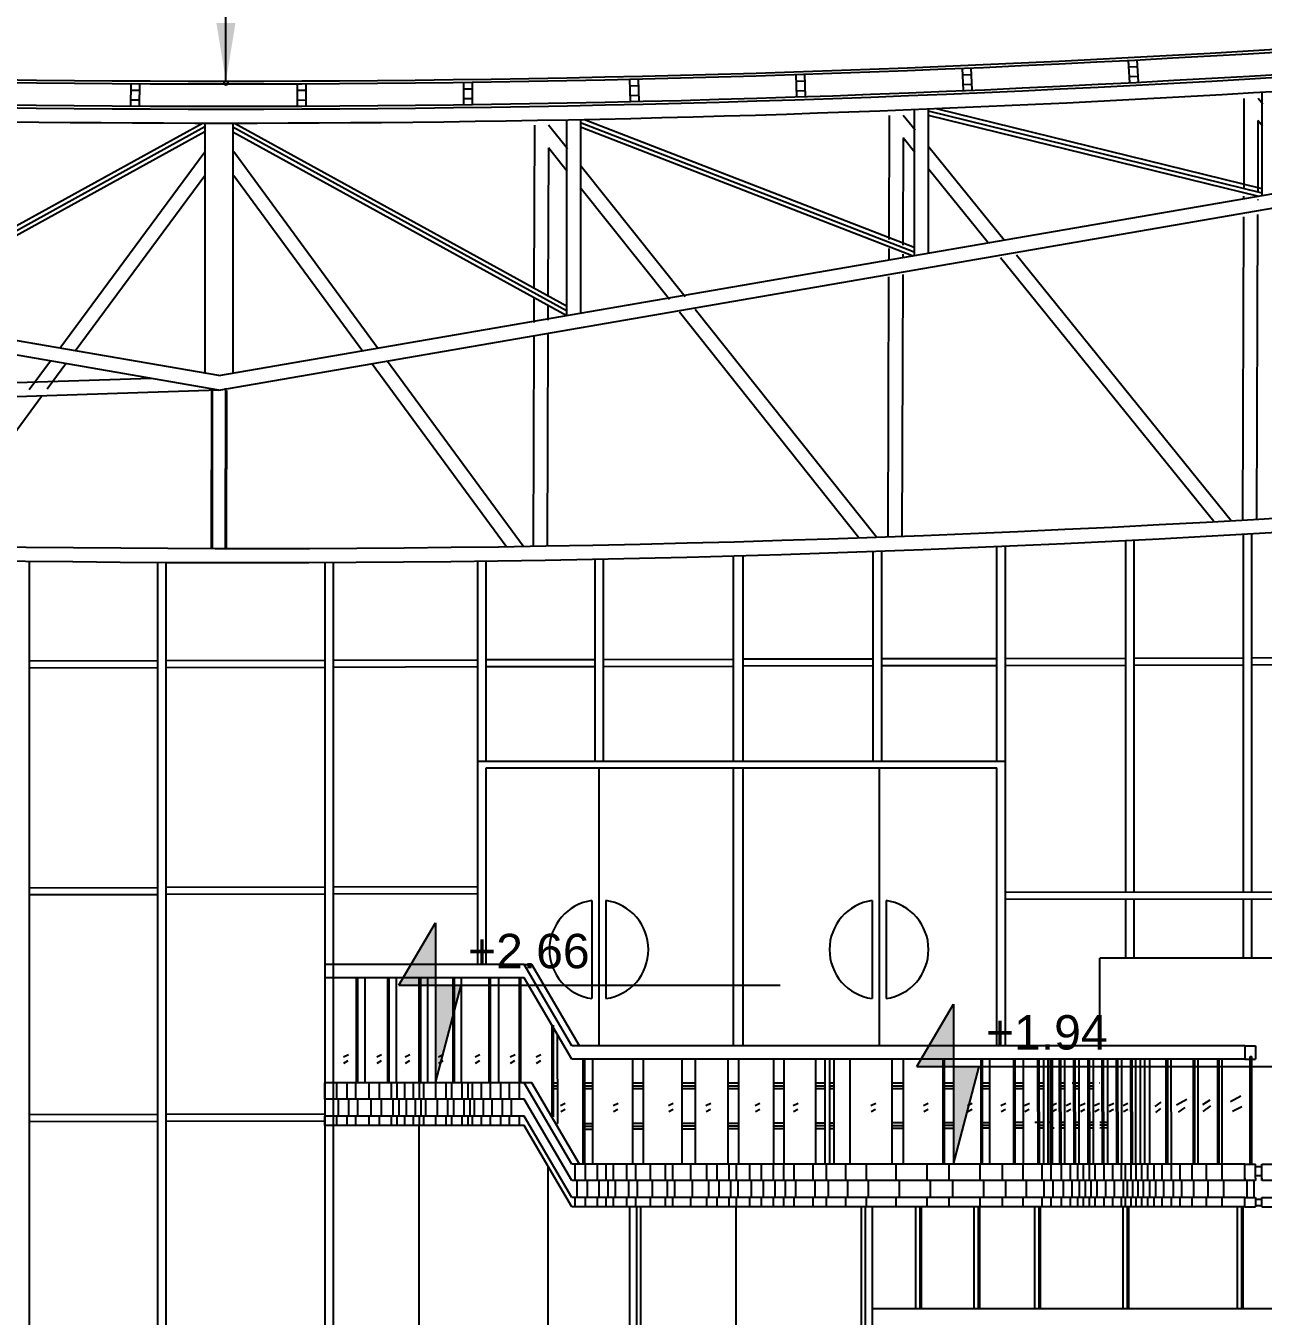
# Model space of a CAD drawing. Extents: x -30 to 1202, y 231 to 898.
# Drawn here: x 224.9 to 278, y 785.3 to 840.6 of the extents above; entities that cross this region are included whole.
import ezdxf

# ---------------------------------------------------------------- set-up
doc = ezdxf.new("R2010")
doc.units = 0
doc.header["$LTSCALE"] = 0.04
for name, color, linetype in [('0.05', 254, 'CONTINUOUS'), ('0.1', 1, 'CONTINUOUS'), ('0.2', 2, 'CONTINUOUS'), ('0.3', 3, 'CONTINUOUS'), ('0.5', 5, 'CONTINUOUS')]:
    doc.layers.add(name, color=color, linetype=linetype)
doc.styles.add('Amir', font='l_10646.ttf', dxfattribs={"height": 0.15})
doc.styles.get("Standard").update_dxf_attribs({"font": 'romans.shx'})
doc.styles.add('STYLE2', font='arial.ttf')
doc.dimstyles.get("Standard").update_dxf_attribs({"dimtxt": 0.18, "dimasz": 0.18, "dimexe": 0.18, "dimexo": 0.0625, "dimgap": 0.09, "dimtad": 0, "dimtih": 1, "dimtoh": 1, "dimdec": 4, "dimzin": 0, "dimdsep": 46, "dimtxsty": 'Standard', "dimcen": 0.09, "dimadec": 0, "dimazin": 0, "dimtfac": 1, "dimtdec": 4, "dimtofl": 0, "dimtmove": 0, "dimatfit": 3, "dimfxl": 1, "dimtolj": 1, "dimtzin": 0, "dimarcsym": 0})

msp = doc.modelspace()

# ---------------------------------------------------------------- hatches: boundary and pattern name
at = {"layer": '0.2'}
h = msp.add_hatch(color=256, dxfattribs=at)
h.paths.add_polyline_path([(240.908, 799.488), (242.47, 799.488), (242.47, 802.164)])
h.paths.add_polyline_path([(242.47, 795.297), (243.581, 799.488), (242.47, 799.488)])
h = msp.add_hatch(color=256, dxfattribs=at)
h.paths.add_polyline_path([(263.13, 795.999), (264.692, 795.999), (264.692, 798.676)])
h.paths.add_polyline_path([(264.692, 791.808), (265.803, 795.999), (264.692, 795.999)])

# ---------------------------------------------------------------- linework, layer by layer
at = {"layer": '0.05'}
for p, q in [((277.138, 803.49), (277.138, 818.84)), ((277.498, 803.49), (277.498, 818.86)), ((266.562, 809.105), (266.562, 818.309)), ((266.922, 796.882), (266.922, 818.325)), ((272.085, 803.483), (272.085, 818.567)), ((272.445, 803.484), (272.445, 818.586)), ((225.062, 783.758), (225.062, 817.679)), ((230.558, 783.758), (230.558, 817.629)), ((230.918, 783.758), (230.918, 817.628)), ((237.727, 817.626), (237.727, 783.758)), ((238.087, 817.628), (238.087, 783.758)), ((244.289, 800.371), (244.289, 817.683)), ((244.649, 809.105), (244.649, 817.688)), ((249.325, 809.105), (249.325, 817.767)), ((249.685, 809.105), (249.685, 817.774)), ((255.261, 809.105), (255.261, 817.908)), ((255.681, 809.105), (255.681, 817.92)), ((261.257, 809.105), (261.257, 818.1)), ((261.617, 809.105), (261.617, 818.113)), ((225.062, 813.403), (230.558, 813.417)), ((230.918, 813.418), (237.727, 813.435)), ((238.087, 813.436), (244.289, 813.452)), ((244.649, 813.453), (249.325, 813.465)), ((249.685, 813.465), (255.261, 813.48)), ((255.681, 813.481), (261.257, 813.495)), ((255.681, 813.181), (261.257, 813.195)), ((261.617, 813.496), (266.562, 813.508)), ((261.617, 813.196), (266.562, 813.208)), ((266.922, 813.509), (272.085, 813.522)), ((266.922, 813.209), (272.085, 813.222)), ((272.445, 813.523), (277.138, 813.535)), ((272.445, 813.223), (277.138, 813.235)), ((277.498, 813.536), (281.838, 813.547)), ((277.498, 813.236), (281.838, 813.247)), ((225.062, 813.103), (230.558, 813.117)), ((230.918, 813.118), (237.727, 813.135)), ((238.087, 813.136), (244.289, 813.152)), ((244.649, 813.153), (249.325, 813.165)), ((249.685, 813.165), (255.261, 813.18)), ((244.289, 809.105), (266.922, 809.105)), ((244.649, 808.805), (266.562, 808.805)), ((244.649, 800.371), (244.649, 808.805)), ((249.486, 808.805), (249.486, 796.882)), ((255.261, 796.882), (255.261, 808.805)), ((255.681, 796.882), (255.681, 808.805)), ((261.502, 808.805), (261.502, 796.882)), ((266.562, 796.882), (266.562, 808.805)), ((225.062, 803.671), (230.558, 803.685)), ((225.062, 803.371), (230.558, 803.385)), ((230.918, 803.686), (237.727, 803.703)), ((230.918, 803.386), (237.727, 803.403)), ((238.087, 803.704), (244.289, 803.72)), ((238.087, 803.404), (244.289, 803.42)), ((266.922, 803.477), (286.441, 803.502)), ((249.186, 803.118), (249.186, 798.91)), ((249.786, 803.118), (249.786, 798.91)), ((261.202, 803.118), (261.202, 798.91)), ((261.802, 803.118), (261.802, 798.91)), ((266.923, 803.177), (286.442, 803.202)), ((272.085, 800.652), (272.085, 803.183)), ((272.445, 800.652), (272.445, 803.184)), ((277.138, 800.652), (277.138, 803.19)), ((277.498, 800.652), (277.498, 803.19)), ((225.062, 793.939), (230.558, 793.953)), ((230.918, 793.954), (237.726, 793.971)), ((225.062, 793.639), (230.558, 793.653)), ((230.918, 793.654), (237.727, 793.671)), ((241.772, 782.632), (241.772, 793.468)), ((247.302, 778.709), (247.302, 791.724)), ((250.809, 783.458), (250.809, 789.979)), ((251.109, 783.458), (251.109, 789.979)), ((251.289, 783.458), (251.289, 789.979)), ((255.377, 783.458), (255.373, 789.979)), ((260.747, 783.458), (260.747, 789.979)), ((260.927, 783.458), (260.927, 789.979)), ((261.227, 783.458), (261.227, 789.979)), ((263.086, 785.614), (263.086, 789.979)), ((263.266, 785.614), (263.266, 789.979)), ((263.326, 785.614), (263.326, 789.979)), ((265.584, 785.614), (265.584, 789.979)), ((265.764, 785.614), (265.764, 789.979)), ((265.824, 785.614), (265.824, 789.979)), ((268.191, 785.614), (268.191, 789.979)), ((268.371, 785.614), (268.371, 789.979)), ((268.431, 785.614), (268.431, 789.979)), ((271.982, 785.614), (271.982, 789.979)), ((272.162, 785.614), (272.162, 789.979)), ((272.222, 785.614), (272.222, 789.979)), ((276.883, 785.614), (276.883, 789.979)), ((277.063, 785.614), (277.063, 789.979)), ((277.123, 785.614), (277.123, 789.979)), ((261.227, 785.614), (280.858, 785.614))]:
    msp.add_line(p, q, dxfattribs=at)
for centre, start, end in [((249.486, 801.014), 98.1154, 261.8846), ((249.486, 801.014), 278.1154, 81.8846), ((261.502, 801.014), 98.1154, 261.8846), ((261.502, 801.014), 278.1154, 81.8846)]:
    msp.add_arc(centre, 2.125, start, end, dxfattribs=at)
at = {"layer": '0.1'}
for p, q in [((277.16, 837.527), (277.147, 833.707)), ((277.963, 837.284), (277.765, 837.525)), ((261.94, 836.796), (261.921, 831.472)), ((263.047, 836.173), (262.545, 836.794)), ((277.761, 836.578), (277.751, 833.557)), ((277.96, 836.337), (277.761, 836.578)), ((246.722, 836.378), (246.697, 829.362)), ((248.133, 835.363), (247.326, 836.375)), ((247.323, 835.409), (247.3, 829.027)), ((248.129, 834.397), (247.323, 835.409)), ((262.541, 835.837), (262.525, 831.235)), ((263.044, 835.216), (262.541, 835.837)), ((266.871, 831.449), (263.645, 835.435)), ((226.355, 826.814), (232.584, 835.233)), ((240.019, 826.79), (233.82, 835.231)), ((253.188, 829.014), (248.73, 834.612)), ((266.189, 831.331), (263.641, 834.478)), ((227.022, 826.699), (232.584, 834.217)), ((239.352, 826.677), (233.817, 834.215)), ((252.507, 828.899), (248.726, 833.646)), ((277.145, 833.337), (277.145, 833.222)), ((277.749, 833.186), (277.749, 833.163)), ((277.142, 832.448), (277.096, 819.443)), ((277.747, 832.55), (277.701, 819.478)), ((261.92, 831.086), (261.918, 830.594)), ((262.524, 830.849), (262.523, 830.698)), ((275.868, 819.373), (266.712, 830.685)), ((276.612, 819.415), (267.396, 830.8)), ((261.916, 829.874), (261.876, 818.727)), ((262.521, 829.977), (262.481, 818.749)), ((246.695, 828.951), (246.692, 827.917)), ((247.299, 828.616), (247.296, 828.019)), ((260.641, 818.683), (252.938, 828.357)), ((261.393, 818.709), (253.619, 828.472)), ((246.689, 827.301), (246.658, 818.323)), ((247.294, 827.403), (247.262, 818.333)), ((225.048, 825.047), (225.951, 826.267)), ((225.819, 825.073), (226.618, 826.152)), ((245.5, 818.305), (239.754, 826.129)), ((246.241, 818.316), (240.421, 826.242)), ((232.865, 825.001), (232.851, 818.225)), ((232.899, 825.105), (232.888, 818.225)), ((233.469, 825.104), (233.456, 818.224)), ((233.503, 825), (233.493, 818.224)), ((220.844, 818.348), (225.591, 824.765)), ((270.98, 796.882), (270.98, 800.652)), ((282.9, 800.652), (270.98, 800.652)), ((238.09, 799.797), (238.09, 795.297)), ((239.073, 799.797), (239.073, 795.297)), ((239.133, 799.797), (239.133, 795.297)), ((239.436, 799.797), (239.436, 795.297)), ((240.419, 799.797), (240.419, 795.297)), ((240.479, 799.797), (240.479, 795.297)), ((240.781, 799.797), (240.781, 795.297)), ((241.764, 799.797), (241.764, 795.297)), ((241.824, 799.797), (241.824, 795.297)), ((242.127, 799.797), (242.127, 795.297)), ((243.213, 799.797), (243.213, 795.297)), ((243.273, 799.797), (243.273, 795.297)), ((243.576, 799.797), (243.576, 795.297)), ((244.766, 799.797), (244.766, 795.297)), ((244.826, 799.797), (244.826, 795.297)), ((245.18, 799.797), (245.18, 795.297)), ((246.06, 799.797), (246.06, 795.297)), ((246.12, 799.797), (246.12, 795.297)), ((247.465, 797.773), (247.465, 793.834)), ((247.525, 797.773), (247.525, 793.834)), ((247.701, 797.369), (247.711, 793.554)), ((238.526, 796.413), (238.735, 796.517)), ((238.542, 796.148), (238.727, 796.26)), ((239.956, 796.413), (240.164, 796.517)), ((239.972, 796.148), (240.156, 796.26)), ((241.17, 796.413), (241.378, 796.517)), ((241.186, 796.148), (241.37, 796.26)), ((242.6, 796.413), (242.808, 796.517)), ((242.616, 796.148), (242.8, 796.26)), ((244.17, 796.413), (244.379, 796.517)), ((244.186, 796.148), (244.371, 796.26)), ((245.678, 796.413), (245.887, 796.517)), ((245.694, 796.148), (245.879, 796.26)), ((246.788, 796.413), (246.997, 796.517)), ((246.805, 796.148), (246.989, 796.26)), ((248.8, 796.308), (248.8, 791.808)), ((248.86, 796.308), (248.86, 791.808)), ((249.214, 796.308), (249.214, 791.808)), ((250.922, 796.308), (250.922, 791.808)), ((251.388, 796.308), (251.388, 791.808)), ((253.044, 796.308), (253.044, 791.808)), ((253.613, 796.308), (253.613, 791.808)), ((255.01, 796.308), (255.01, 791.808)), ((255.476, 796.308), (255.476, 791.808)), ((256.977, 796.308), (256.977, 791.808)), ((257.413, 796.308), (257.413, 791.808)), ((258.782, 796.308), (258.782, 791.808)), ((260.257, 796.308), (260.257, 791.808)), ((262.047, 796.308), (262.047, 791.808)), ((262.535, 796.308), (262.535, 791.808)), ((264.244, 796.308), (264.244, 791.808)), ((264.304, 796.308), (264.304, 791.808)), ((264.692, 796.308), (264.692, 791.808)), ((265.872, 796.308), (265.872, 791.808)), ((265.932, 796.308), (265.932, 791.808)), ((266.238, 796.308), (266.238, 791.808)), ((267.275, 796.308), (267.275, 791.808)), ((267.335, 796.308), (267.335, 791.808)), ((267.684, 796.308), (267.684, 791.808)), ((268.302, 796.308), (268.314, 791.808)), ((268.362, 796.308), (268.374, 791.808)), ((268.849, 796.308), (268.849, 791.808)), ((269.23, 796.308), (269.242, 791.808)), ((269.29, 796.309), (269.302, 791.809)), ((269.461, 796.308), (269.461, 791.808)), ((269.842, 796.308), (269.854, 791.808)), ((269.902, 796.309), (269.914, 791.809)), ((270.073, 796.308), (270.073, 791.808)), ((270.454, 796.308), (270.466, 791.808)), ((270.514, 796.309), (270.526, 791.809)), ((270.685, 796.308), (270.685, 791.808)), ((271.066, 796.308), (271.078, 791.808)), ((271.126, 796.309), (271.138, 791.809)), ((271.298, 796.308), (271.298, 791.808)), ((271.678, 796.308), (271.69, 791.808)), ((271.738, 796.309), (271.75, 791.809)), ((271.91, 796.308), (271.91, 791.808)), ((272.29, 796.308), (272.302, 791.808)), ((272.35, 796.309), (272.362, 791.809)), ((273.109, 796.308), (273.109, 791.808)), ((273.813, 796.308), (273.813, 791.808)), ((273.873, 796.308), (273.873, 791.808)), ((274.023, 796.308), (274.043, 791.808)), ((274.975, 796.308), (274.975, 791.808)), ((275.035, 796.308), (275.035, 791.808)), ((275.185, 796.308), (275.185, 791.808)), ((276.022, 796.308), (276.022, 791.808)), ((276.082, 796.308), (276.082, 791.808)), ((276.213, 796.308), (276.213, 791.808)), ((238.223, 795.297), (238.223, 794.592)), ((238.667, 795.297), (238.667, 794.592)), ((239.047, 795.297), (239.047, 794.592)), ((239.618, 795.297), (239.618, 794.592)), ((240.061, 795.297), (240.061, 794.592)), ((240.568, 795.297), (240.568, 794.592)), ((240.822, 795.297), (240.822, 794.592)), ((241.139, 795.297), (241.139, 794.592)), ((241.519, 795.297), (241.519, 794.592)), ((241.773, 795.297), (241.773, 794.592)), ((241.963, 795.297), (241.963, 794.592)), ((242.47, 795.297), (242.47, 794.592)), ((242.913, 795.297), (242.913, 794.592)), ((243.167, 795.297), (243.167, 794.592)), ((243.611, 795.297), (243.611, 794.592)), ((243.864, 795.297), (243.864, 794.592)), ((244.054, 795.297), (244.054, 794.592)), ((244.435, 795.297), (244.435, 794.592)), ((244.815, 795.297), (244.815, 794.592)), ((245.259, 795.297), (245.259, 794.592)), ((245.639, 795.297), (245.639, 794.592)), ((246.06, 795.297), (246.06, 794.592)), ((247.525, 795.297), (247.706, 795.297)), ((247.525, 795.177), (247.707, 795.177)), ((247.525, 795.057), (247.707, 795.057)), ((248.86, 795.297), (249.214, 795.297)), ((248.86, 795.177), (249.214, 795.177)), ((248.86, 795.057), (249.214, 795.057)), ((250.922, 795.297), (251.388, 795.297)), ((250.922, 795.177), (251.388, 795.177)), ((250.922, 795.057), (251.388, 795.057)), ((253.044, 795.297), (253.613, 795.297)), ((253.044, 795.177), (253.613, 795.177)), ((253.044, 795.057), (253.613, 795.057)), ((255.01, 795.297), (255.476, 795.297)), ((255.01, 795.177), (255.476, 795.177)), ((255.01, 795.057), (255.476, 795.057)), ((256.977, 795.297), (257.413, 795.297)), ((256.977, 795.177), (257.413, 795.177)), ((256.977, 795.057), (257.413, 795.057)), ((258.782, 795.297), (259.184, 795.297)), ((258.782, 795.177), (259.184, 795.177)), ((258.782, 795.057), (259.184, 795.057)), ((259.377, 795.297), (259.564, 795.297)), ((259.377, 795.177), (259.564, 795.177)), ((259.377, 795.057), (259.564, 795.057)), ((262.047, 795.297), (262.535, 795.297)), ((262.047, 795.177), (262.535, 795.177)), ((262.047, 795.057), (262.535, 795.057)), ((264.304, 795.297), (264.692, 795.297)), ((264.304, 795.177), (264.692, 795.177)), ((264.304, 795.057), (264.692, 795.057)), ((265.932, 795.297), (266.238, 795.297)), ((265.932, 795.177), (266.238, 795.177)), ((265.932, 795.057), (266.238, 795.057)), ((267.275, 795.297), (267.684, 795.297)), ((267.275, 795.177), (267.684, 795.177)), ((267.275, 795.057), (267.684, 795.057)), ((268.364, 795.297), (268.555, 795.297)), ((268.365, 795.177), (268.555, 795.177)), ((268.365, 795.057), (268.555, 795.057)), ((269.232, 795.297), (269.461, 795.297)), ((269.233, 795.177), (269.461, 795.177)), ((269.233, 795.057), (269.461, 795.057)), ((269.793, 795.297), (270.073, 795.297)), ((269.845, 795.177), (270.073, 795.177)), ((269.845, 795.057), (270.073, 795.057)), ((270.457, 795.297), (270.685, 795.297)), ((270.457, 795.177), (270.685, 795.177)), ((270.457, 795.057), (270.685, 795.057)), ((270.958, 795.297), (270.98, 795.297)), ((238.302, 794.579), (238.302, 793.874)), ((238.746, 794.579), (238.746, 793.874)), ((239.126, 794.579), (239.126, 793.874)), ((239.697, 794.579), (239.697, 793.874)), ((240.14, 794.579), (240.14, 793.874)), ((240.647, 794.579), (240.647, 793.874)), ((240.901, 794.579), (240.901, 793.874)), ((241.218, 794.579), (241.218, 793.874)), ((241.598, 794.579), (241.598, 793.874)), ((241.852, 794.579), (241.852, 793.874)), ((242.042, 794.579), (242.042, 793.874)), ((242.549, 794.579), (242.549, 793.874)), ((242.992, 794.579), (242.992, 793.874)), ((243.246, 794.579), (243.246, 793.874)), ((243.69, 794.579), (243.69, 793.874)), ((243.943, 794.579), (243.943, 793.874)), ((244.133, 794.579), (244.133, 793.874)), ((244.514, 794.579), (244.514, 793.874)), ((244.894, 794.579), (244.894, 793.874)), ((245.338, 794.579), (245.338, 793.874)), ((245.718, 794.579), (245.718, 793.874)), ((247.832, 794.327), (248.04, 794.432)), ((250.097, 794.327), (250.306, 794.432)), ((252.466, 794.327), (252.674, 794.432)), ((254.073, 794.327), (254.281, 794.432)), ((256.188, 794.327), (256.396, 794.432)), ((257.823, 794.327), (258.032, 794.432)), ((261.15, 794.327), (261.359, 794.432)), ((263.406, 794.327), (263.614, 794.432)), ((265.295, 794.327), (265.504, 794.432)), ((266.733, 794.327), (266.942, 794.432)), ((267.748, 794.327), (267.957, 794.432)), ((268.913, 794.328), (269.122, 794.432)), ((269.526, 794.328), (269.734, 794.432)), ((270.138, 794.328), (270.346, 794.432)), ((270.75, 794.328), (270.958, 794.432)), ((271.362, 794.328), (271.571, 794.432)), ((271.974, 794.328), (272.183, 794.432)), ((273.354, 794.29), (273.603, 794.476)), ((274.272, 794.352), (274.708, 794.601)), ((275.392, 794.368), (275.704, 794.57)), ((276.575, 794.492), (277.026, 794.741)), ((238.223, 793.874), (238.223, 793.468)), ((238.667, 793.874), (238.667, 793.468)), ((239.047, 793.874), (239.047, 793.468)), ((239.618, 793.874), (239.618, 793.468)), ((240.061, 793.874), (240.061, 793.468)), ((240.568, 793.874), (240.568, 793.468)), ((240.822, 793.874), (240.822, 793.468)), ((241.139, 793.874), (241.139, 793.468)), ((241.519, 793.874), (241.519, 793.468)), ((241.773, 793.874), (241.773, 793.468)), ((241.963, 793.874), (241.963, 793.468)), ((242.47, 793.874), (242.47, 793.468)), ((242.913, 793.874), (242.913, 793.468)), ((243.167, 793.874), (243.167, 793.468)), ((243.611, 793.874), (243.611, 793.468)), ((243.864, 793.874), (243.864, 793.468)), ((244.054, 793.874), (244.054, 793.468)), ((244.435, 793.874), (244.435, 793.468)), ((244.815, 793.874), (244.815, 793.468)), ((245.259, 793.874), (245.259, 793.468)), ((245.639, 793.874), (245.639, 793.468)), ((246.06, 793.874), (246.06, 793.468)), ((247.848, 794.063), (248.032, 794.175)), ((250.113, 794.063), (250.298, 794.175)), ((252.482, 794.063), (252.666, 794.175)), ((254.089, 794.063), (254.273, 794.175)), ((256.204, 794.063), (256.388, 794.175)), ((257.839, 794.063), (258.023, 794.175)), ((261.166, 794.063), (261.351, 794.175)), ((263.422, 794.063), (263.606, 794.175)), ((265.311, 794.063), (265.496, 794.175)), ((266.749, 794.063), (266.934, 794.175)), ((267.764, 794.063), (267.949, 794.175)), ((268.929, 794.063), (269.114, 794.175)), ((269.542, 794.063), (269.726, 794.175)), ((270.154, 794.063), (270.338, 794.175)), ((270.766, 794.063), (270.95, 794.175)), ((271.378, 794.063), (271.562, 794.175)), ((271.99, 794.063), (272.175, 794.175)), ((273.385, 794.026), (273.587, 794.197)), ((274.35, 794.041), (274.63, 794.243)), ((275.408, 794.072), (275.735, 794.305)), ((276.668, 794.088), (277.073, 794.29)), ((247.629, 793.554), (247.711, 793.554)), ((247.699, 793.434), (247.711, 793.434)), ((248.86, 793.557), (249.214, 793.558)), ((248.86, 793.437), (249.214, 793.438)), ((248.86, 793.317), (249.214, 793.318)), ((250.922, 793.562), (251.388, 793.564)), ((250.922, 793.442), (251.388, 793.444)), ((250.922, 793.322), (251.388, 793.324)), ((253.044, 793.568), (253.613, 793.569)), ((253.044, 793.448), (253.613, 793.449)), ((253.044, 793.328), (253.613, 793.329)), ((255.01, 793.573), (255.476, 793.574)), ((255.01, 793.453), (255.476, 793.454)), ((255.01, 793.333), (255.476, 793.334)), ((256.977, 793.578), (257.413, 793.579)), ((256.977, 793.458), (257.413, 793.459)), ((256.977, 793.338), (257.413, 793.339)), ((258.782, 793.583), (259.184, 793.584)), ((258.782, 793.463), (259.184, 793.464)), ((258.782, 793.343), (259.184, 793.344)), ((259.377, 793.585), (259.564, 793.585)), ((259.377, 793.465), (259.564, 793.465)), ((259.377, 793.345), (259.564, 793.345)), ((262.047, 793.592), (262.535, 793.593)), ((262.047, 793.472), (262.535, 793.473)), ((262.047, 793.352), (262.535, 793.353)), ((264.304, 793.598), (264.692, 793.599)), ((264.304, 793.478), (264.692, 793.479)), ((264.304, 793.358), (264.692, 793.359)), ((265.932, 793.602), (266.238, 793.603)), ((265.932, 793.482), (266.238, 793.483)), ((265.932, 793.362), (266.238, 793.363)), ((267.275, 793.606), (267.684, 793.607)), ((267.275, 793.486), (267.684, 793.487)), ((267.275, 793.366), (267.684, 793.367)), ((268.181, 793.608), (268.309, 793.608)), ((268.369, 793.608), (268.555, 793.609)), ((268.369, 793.488), (268.555, 793.489)), ((268.37, 793.368), (268.555, 793.369)), ((268.749, 793.609), (268.796, 793.61)), ((268.935, 793.37), (269.014, 793.37)), ((269.212, 793.491), (269.461, 793.491)), ((269.237, 793.611), (269.461, 793.611)), ((269.237, 793.371), (269.461, 793.371)), ((269.827, 793.492), (270.073, 793.493)), ((269.849, 793.612), (270.073, 793.613)), ((269.85, 793.372), (270.073, 793.373)), ((270.442, 793.494), (270.685, 793.495)), ((270.461, 793.614), (270.685, 793.615)), ((270.462, 793.374), (270.685, 793.375)), ((270.98, 793.615), (271.298, 793.616)), ((270.98, 793.495), (271.298, 793.496)), ((270.98, 793.375), (271.298, 793.376)), ((271.685, 793.617), (271.745, 793.617)), ((271.686, 793.497), (271.746, 793.497)), ((271.686, 793.377), (271.746, 793.377)), ((248.454, 791.808), (248.454, 791.103)), ((248.898, 791.808), (248.898, 791.103)), ((249.405, 791.808), (249.405, 791.103)), ((249.785, 791.808), (249.785, 791.103)), ((250.102, 791.808), (250.102, 791.103)), ((250.672, 791.808), (250.672, 791.103)), ((251.053, 791.808), (251.053, 791.103)), ((251.687, 791.808), (251.687, 791.103)), ((252.331, 791.808), (252.331, 791.103)), ((252.648, 791.808), (252.648, 791.103)), ((253.408, 791.808), (253.408, 791.103)), ((254.106, 791.808), (254.106, 791.103)), ((254.549, 791.808), (254.549, 791.103)), ((255.056, 791.808), (255.056, 791.103)), ((255.373, 791.808), (255.373, 791.103)), ((255.944, 791.808), (255.944, 791.103)), ((256.451, 791.808), (256.451, 791.103)), ((256.958, 791.808), (256.958, 791.103)), ((257.402, 791.808), (257.402, 791.103)), ((257.845, 791.808), (257.845, 791.103)), ((258.669, 791.808), (258.669, 791.103)), ((259.24, 791.808), (259.24, 791.103)), ((260.064, 791.808), (260.064, 791.103)), ((260.951, 791.808), (260.951, 791.103)), ((262.219, 791.808), (262.219, 791.103)), ((263.55, 791.808), (263.55, 791.103)), ((264.5, 791.808), (264.5, 791.103)), ((265.831, 791.808), (265.831, 791.103)), ((266.782, 791.808), (266.782, 791.103)), ((267.67, 791.808), (267.67, 791.103)), ((268.494, 791.808), (268.494, 791.103)), ((268.874, 791.808), (268.874, 791.103)), ((269.317, 791.808), (269.317, 791.103)), ((269.698, 791.808), (269.698, 791.103)), ((270.012, 791.808), (270.012, 791.103)), ((270.263, 791.808), (270.263, 791.103)), ((270.514, 791.808), (270.514, 791.103)), ((270.765, 791.808), (270.765, 791.103)), ((271.141, 791.808), (271.141, 791.103)), ((271.518, 791.808), (271.518, 791.103)), ((271.895, 791.808), (271.895, 791.103)), ((272.067, 791.808), (272.067, 791.103)), ((272.302, 791.808), (272.302, 791.103)), ((272.522, 791.808), (272.522, 791.103)), ((272.757, 791.808), (272.757, 791.103)), ((273.024, 791.808), (273.024, 791.103)), ((273.29, 791.808), (273.29, 791.103)), ((273.635, 791.808), (273.635, 791.103)), ((274.043, 791.808), (274.043, 791.103)), ((274.403, 791.808), (274.403, 791.103)), ((274.921, 791.808), (274.921, 791.103)), ((275.532, 791.808), (275.532, 791.103)), ((276.206, 791.808), (276.206, 791.103)), ((248.533, 791.09), (248.533, 790.385)), ((248.977, 791.09), (248.977, 790.385)), ((249.484, 791.09), (249.484, 790.385)), ((249.864, 791.09), (249.864, 790.385)), ((250.181, 791.09), (250.181, 790.385)), ((250.751, 791.09), (250.751, 790.385)), ((251.132, 791.09), (251.132, 790.385)), ((251.766, 791.09), (251.766, 790.385)), ((252.41, 791.09), (252.41, 790.385)), ((252.727, 791.09), (252.727, 790.385)), ((253.487, 791.09), (253.487, 790.385)), ((254.185, 791.09), (254.185, 790.385)), ((254.628, 791.09), (254.628, 790.385)), ((255.135, 791.09), (255.135, 790.385)), ((255.452, 791.09), (255.452, 790.385)), ((256.023, 791.09), (256.023, 790.385)), ((256.53, 791.09), (256.53, 790.385)), ((257.037, 791.09), (257.037, 790.385)), ((257.481, 791.09), (257.481, 790.385)), ((257.924, 791.09), (257.924, 790.385)), ((258.748, 791.09), (258.748, 790.385)), ((259.319, 791.09), (259.319, 790.385)), ((260.143, 791.09), (260.143, 790.385)), ((261.03, 791.09), (261.03, 790.385)), ((262.367, 791.09), (262.367, 790.385)), ((263.698, 791.09), (263.698, 790.385)), ((264.649, 791.09), (264.649, 790.385)), ((265.98, 791.09), (265.98, 790.385)), ((266.93, 791.09), (266.93, 790.385)), ((267.818, 791.09), (267.818, 790.385)), ((268.572, 791.09), (268.572, 790.385)), ((268.953, 791.09), (268.953, 790.385)), ((269.396, 791.09), (269.396, 790.385)), ((269.777, 791.09), (269.777, 790.385)), ((270.091, 791.09), (270.091, 790.385)), ((270.342, 791.09), (270.342, 790.385)), ((270.593, 791.09), (270.593, 790.385)), ((270.844, 791.09), (270.844, 790.385)), ((271.22, 791.09), (271.22, 790.385)), ((271.597, 791.09), (271.597, 790.385)), ((271.974, 791.09), (271.974, 790.385)), ((272.146, 791.09), (272.146, 790.385)), ((272.381, 791.09), (272.381, 790.385)), ((272.601, 791.09), (272.601, 790.385)), ((272.836, 791.09), (272.836, 790.385)), ((273.103, 791.09), (273.103, 790.385)), ((273.369, 791.09), (273.369, 790.385)), ((273.714, 791.09), (273.714, 790.385)), ((274.122, 791.09), (274.122, 790.385)), ((274.482, 791.09), (274.482, 790.385)), ((275, 791.09), (275, 790.385)), ((275.611, 791.09), (275.611, 790.385)), ((276.285, 791.09), (276.285, 790.385)), ((248.454, 790.385), (248.454, 789.979)), ((248.898, 790.385), (248.898, 789.979)), ((249.405, 790.385), (249.405, 789.979)), ((249.785, 790.385), (249.785, 789.979)), ((250.102, 790.385), (250.102, 789.979)), ((250.672, 790.385), (250.672, 789.979)), ((251.053, 790.385), (251.053, 789.979)), ((251.687, 790.385), (251.687, 789.979)), ((252.331, 790.385), (252.331, 789.979)), ((252.648, 790.385), (252.648, 789.979)), ((253.408, 790.385), (253.408, 789.979)), ((254.106, 790.385), (254.106, 789.979)), ((254.549, 790.385), (254.549, 789.979)), ((255.056, 790.385), (255.056, 789.979)), ((255.373, 790.385), (255.373, 789.979)), ((255.944, 790.385), (255.944, 789.979)), ((256.451, 790.385), (256.451, 789.979)), ((256.958, 790.385), (256.958, 789.979)), ((257.402, 790.385), (257.402, 789.979)), ((257.845, 790.385), (257.845, 789.979)), ((258.669, 790.385), (258.669, 789.979)), ((259.24, 790.385), (259.24, 789.979)), ((260.064, 790.385), (260.064, 789.979)), ((260.951, 790.385), (260.951, 789.979)), ((262.219, 790.385), (262.219, 789.979)), ((263.55, 790.385), (263.55, 789.979)), ((264.5, 790.385), (264.5, 789.979)), ((265.831, 790.385), (265.831, 789.979)), ((266.782, 790.385), (266.782, 789.979)), ((267.67, 790.385), (267.67, 789.979)), ((268.494, 790.385), (268.494, 789.979)), ((268.874, 790.385), (268.874, 789.979)), ((269.317, 790.385), (269.317, 789.979)), ((269.698, 790.385), (269.698, 789.979)), ((270.012, 790.385), (270.012, 789.979)), ((270.263, 790.385), (270.263, 789.979)), ((270.514, 790.385), (270.514, 789.979)), ((270.765, 790.385), (270.765, 789.979)), ((271.141, 790.385), (271.141, 789.979)), ((271.518, 790.385), (271.518, 789.979)), ((271.895, 790.385), (271.895, 789.979)), ((272.067, 790.385), (272.067, 789.979)), ((272.302, 790.385), (272.302, 789.979)), ((272.522, 790.385), (272.522, 789.979)), ((272.757, 790.385), (272.757, 789.979)), ((273.024, 790.385), (273.024, 789.979)), ((273.29, 790.385), (273.29, 789.979)), ((273.635, 790.385), (273.635, 789.979)), ((274.043, 790.385), (274.043, 789.979)), ((274.403, 790.385), (274.403, 789.979)), ((274.921, 790.385), (274.921, 789.979)), ((275.532, 790.385), (275.532, 789.979)), ((276.206, 790.385), (276.206, 789.979))]:
    msp.add_line(p, q, dxfattribs=at)
msp.add_circle((233.483, 838.183), 0.0822, dxfattribs=at)
for radius, end in [(744.832, 274.719501), (745.436, 274.715665)]:
    msp.add_arc((234.493, 1563.055), radius, 264.742035, end, dxfattribs=at)
at = {"layer": '0.2'}
for p, q in [((233.184, 825.636), (333.25, 842.904)), ((233.184, 825.018), (333.61, 842.358)), ((233.184, 825.636), (162.703, 837.798)), ((277.919, 837.8), (277.919, 833.355)), ((233.184, 825.018), (162.703, 837.188)), ((263.008, 837.057), (263.008, 830.782)), ((263.608, 837.081), (263.608, 830.886)), ((263.608, 836.995), (277.919, 833.481)), ((263.608, 836.995), (277.919, 833.481)), ((263.955, 837.095), (277.919, 833.666)), ((232.511, 836.47), (218.272, 828.631)), ((232.584, 836.47), (232.584, 825.739)), ((233.784, 836.47), (233.784, 825.739)), ((233.857, 836.47), (248.096, 828.631)), ((248.096, 836.614), (248.096, 828.209)), ((248.696, 836.626), (248.696, 828.312)), ((248.696, 836.503), (263.008, 830.95)), ((248.869, 836.629), (263.008, 831.143)), ((263.608, 836.81), (277.776, 833.331)), ((232.584, 836.099), (218.256, 828.212)), ((232.584, 836.305), (219.687, 829.204)), ((233.784, 836.305), (248.096, 828.426)), ((233.784, 836.099), (248.112, 828.212)), ((248.696, 836.31), (262.963, 830.774)), ((230.27, 825.521), (166.161, 823.381)), ((233.184, 825.018), (166.181, 822.781)), ((240.908, 799.488), (242.47, 802.164)), ((242.47, 802.164), (242.47, 795.297)), ((246.285, 800.371), (237.727, 800.371)), ((237.727, 800.371), (237.727, 799.797)), ((248.319, 796.882), (246.285, 800.371)), ((246.285, 800.371), (246.613, 800.371)), ((248.647, 796.882), (246.613, 800.371)), ((246.285, 799.797), (237.727, 799.797)), ((240.908, 799.488), (257.257, 799.488)), ((242.47, 795.297), (243.581, 799.488)), ((248.319, 796.308), (246.285, 799.797)), ((263.13, 795.999), (264.692, 798.676)), ((264.692, 798.676), (264.692, 791.808)), ((277.201, 796.882), (248.319, 796.882)), ((277.201, 796.308), (248.319, 796.308)), ((259.184, 796.308), (259.184, 791.808)), ((259.377, 796.308), (259.377, 791.808)), ((259.564, 796.308), (259.564, 791.808)), ((268.555, 796.308), (268.555, 791.808)), ((268.749, 796.308), (268.749, 791.808)), ((268.935, 796.308), (268.935, 791.808)), ((272.513, 796.308), (272.513, 791.808)), ((272.706, 796.308), (272.706, 791.808)), ((272.892, 796.308), (272.892, 791.808)), ((277.43, 796.434), (277.49, 796.434)), ((263.13, 795.999), (279.479, 795.999)), ((264.692, 791.808), (265.803, 795.999)), ((246.613, 795.297), (237.727, 795.297)), ((237.727, 794.592), (237.727, 795.297)), ((248.319, 791.808), (246.285, 795.297)), ((248.647, 791.808), (246.613, 795.297)), ((246.285, 794.592), (237.727, 794.592)), ((248.319, 791.103), (246.285, 794.592)), ((246.273, 793.874), (237.727, 793.874)), ((237.727, 793.468), (237.727, 793.874)), ((248.319, 790.385), (246.273, 793.874)), ((246.285, 793.468), (237.727, 793.468)), ((248.319, 789.979), (246.285, 793.468)), ((277.201, 791.808), (248.319, 791.808)), ((277.659, 791.707), (277.948, 791.707)), ((277.201, 791.103), (248.319, 791.103)), ((277.283, 791.103), (277.283, 790.385)), ((277.578, 791.103), (277.578, 790.385)), ((277.659, 791.321), (277.948, 791.321)), ((277.201, 790.385), (248.319, 790.385)), ((277.201, 789.979), (248.319, 789.979)), ((277.659, 790.312), (277.948, 790.312)), ((277.659, 790.043), (277.948, 790.043))]:
    msp.add_line(p, q, dxfattribs=at)
msp.add_arc((233.484, 1579.212), 742.742, 264.53162, 277.736048, dxfattribs=at)
at = {"layer": '0.3'}
for p, q in [((265.123, 837.865), (265.082, 838.824)), ((265.495, 837.881), (265.453, 838.84)), ((272.26, 838.204), (272.21, 839.163)), ((272.596, 838.889), (272.225, 838.869)), ((272.632, 838.224), (272.581, 839.182)), ((229.406, 837.201), (229.412, 838.161)), ((229.778, 837.199), (229.783, 838.159)), ((236.552, 837.197), (236.548, 838.157)), ((236.924, 837.198), (236.919, 838.158)), ((243.696, 837.261), (243.683, 838.22)), ((244.068, 837.266), (244.055, 838.226)), ((250.84, 837.393), (250.818, 838.353)), ((251.212, 837.402), (251.189, 838.362)), ((257.983, 837.595), (257.951, 838.554)), ((258.332, 838.273), (257.961, 838.261)), ((258.355, 837.607), (258.322, 838.567)), ((265.466, 838.546), (265.095, 838.531)), ((265.484, 838.131), (265.112, 838.115)), ((272.618, 838.474), (272.247, 838.454)), ((229.782, 837.866), (229.41, 837.868)), ((236.921, 837.864), (236.549, 837.863)), ((244.059, 837.932), (243.687, 837.927)), ((251.196, 838.068), (250.825, 838.059)), ((251.206, 837.652), (250.835, 837.644)), ((258.346, 837.857), (257.975, 837.845)), ((229.78, 837.45), (229.408, 837.452)), ((236.922, 837.448), (236.551, 837.447)), ((244.065, 837.516), (243.693, 837.511)), ((277.43, 791.808), (277.43, 796.434)), ((277.49, 791.808), (277.49, 796.434))]:
    msp.add_line(p, q, dxfattribs=at)
for radius in [741.062, 740.942, 742.142, 742.022]:
    msp.add_arc((233.484, 1579.212), radius, 261.951732, 278.048268, dxfattribs=at)
at = {"layer": '0.5'}
for p, q in [((277.201, 796.882), (277.659, 796.882)), ((277.201, 796.882), (277.201, 796.308)), ((277.659, 796.882), (277.659, 796.308)), ((277.201, 796.308), (277.43, 796.308)), ((277.49, 796.308), (277.659, 796.308)), ((277.201, 791.103), (277.201, 791.808)), ((277.201, 791.808), (277.659, 791.808)), ((277.659, 791.209), (277.659, 791.808)), ((277.924, 791.103), (277.924, 791.808)), ((277.924, 791.808), (278.382, 791.808)), ((277.201, 791.209), (277.201, 791.103)), ((277.659, 791.103), (277.201, 791.103)), ((277.659, 791.209), (277.659, 791.103)), ((277.924, 791.209), (277.924, 791.103)), ((278.382, 791.103), (277.924, 791.103)), ((277.201, 789.979), (277.201, 790.385)), ((277.201, 790.385), (277.659, 790.385)), ((277.201, 789.979), (277.659, 789.979)), ((277.659, 790.385), (277.659, 789.979)), ((277.924, 789.979), (277.924, 790.385)), ((277.924, 790.385), (278.382, 790.385)), ((277.924, 789.979), (278.382, 789.979))]:
    msp.add_line(p, q, dxfattribs=at)

# ---------------------------------------------------------------- texts
at = {"layer": '0.1', "style": 'STYLE2'}
for s, p in [('+2.66', (243.871, 800.215)), ('+1.94', (266.093, 796.726))]:
    msp.add_text(s, height=1.4758, dxfattribs=at).set_placement(p)

# ---------------------------------------------------------------- leaders
at = {"layer": '0.1', "annotation_type": 0, "has_hookline": 1, "hookline_direction": 0, "text_width": 20.441}
msp.add_leader([(233.484, 838.27), (233.484, 868.157), (245.424, 868.088)], dimstyle='Standard', override={"dimtxt": 0.15, "dimasz": 2.5, "dimexe": 1.25, "dimexo": 0.625, "dimgap": 0.625, "dimtad": 0, "dimtih": 0, "dimtoh": 0, "dimzin": 8, "dimlunit": 6, "dimtxsty": 'Amir', "dimcen": 2.5, "dimtofl": 1}, dxfattribs=at)

doc.saveas('drawing.dxf')
